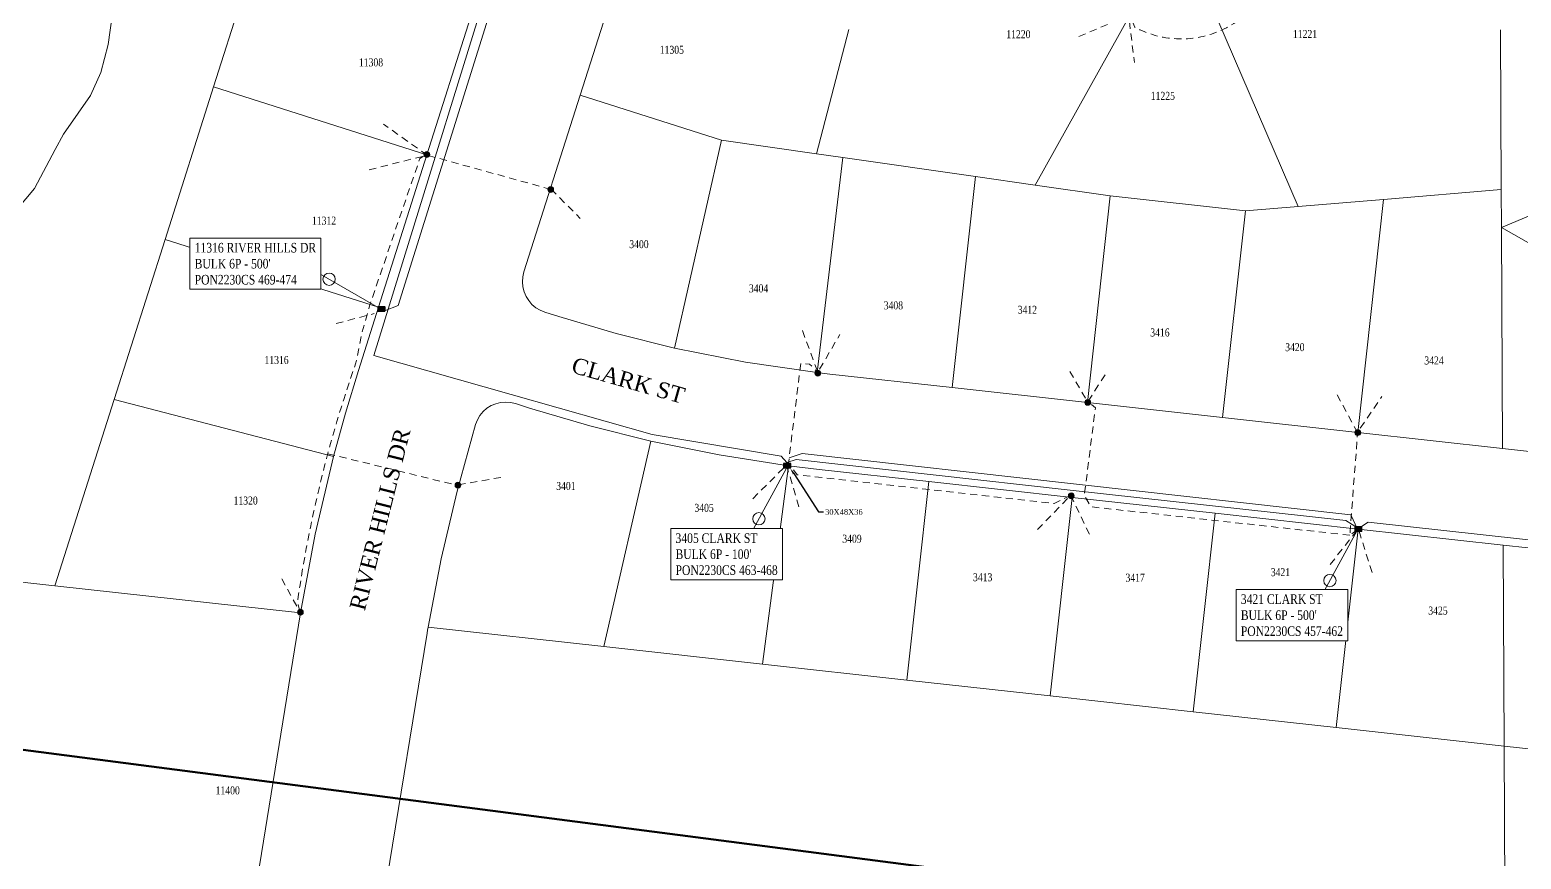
# Model space of a CAD drawing. Header units: feet. Extents: x 2819410 to 2831754, y 974571 to 993150.
# Drawn here: x 2824195 to 2825127, y 984398 to 984917 of the extents above; entities that cross this region are included whole.
import ezdxf
from ezdxf import colors
from ezdxf.entities.mleader import LeaderData, LeaderLine
from ezdxf.enums import TextEntityAlignment as Align
from ezdxf.lldxf.tags import DXFTag
from ezdxf.math import Vec2, Vec3

# ---------------------------------------------------------------- set-up
doc = ezdxf.new("R2010")
doc.units = ezdxf.units.FT
doc.header["$LTSCALE"] = 0.015
doc.header["$MEASUREMENT"] = 0
doc.linetypes.add('DASHED', pattern=[5, 3, -2])
for name, color, linetype in [('72A', 112, '72A'), ('ADDRESSES', 7, 'Continuous'), ('DETAIL', 7, 'Continuous'), ('DROP BURIED', 7, 'DASHED'), ('PROP_TEL', 6, 'Continuous'), ('STREET NAME', 7, 'Continuous'), ('TAIL', 1, 'MST'), ('TELEPHONE STRUCT-PROP', 6, 'Continuous'), ('TERMINALS', 7, 'Continuous')]:
    doc.layers.add(name, color=color, linetype=linetype)
for name, color, linetype, lineweight in [('Dakota County Parcels', 7, 'Continuous', 5), ('Route_1_PSAs', 3, 'Continuous', 100), ('RUNNING LINE (UNDERGROUND)', 10, 'Continuous', 40)]:
    doc.layers.add(name, color=color, linetype=linetype, lineweight=lineweight)
doc.styles.add('Dimensions 100', font='arial.ttf')
doc.styles.add('Line', font='txt.shx', dxfattribs={"height": 3})
doc.styles.add('SIMPLEX', font='times.ttf', dxfattribs={"width": 0.8})
doc.styles.get("Standard").update_dxf_attribs({"font": 'times.ttf'})
doc.styles.add('Utilities', font='arial.ttf', dxfattribs={"height": 2.5})
tags = doc.linetypes.add('72A', pattern='A,80,-5,["72A",Line,S=1.5,R=0,X=0,Y=-1.5],-20', length=105).pattern_tags.tags
tags[6] = DXFTag(74, 10)
tags = doc.linetypes.add('MST', pattern='A,5,-5,5,-5,["TAIL",Line,S=1.5,R=0,X=0,Y=-1.5],-20', length=40).pattern_tags.tags
tags[10] = DXFTag(74, 10)

# ---------------------------------------------------------------- blocks, each defined once
blk = doc.blocks.new('ACMAP_ANN_TEMPLATE_AddressEagan')
at = {"layer": 'ADDRESSES', "style": 'SIMPLEX', "width": 0.8}
blk.add_attdef('ADDRESS', text='', height=5, dxfattribs=at).set_placement((0, 0), align=Align.CENTER)
blk = doc.blocks.new('NEW HH')
at = {"ltscale": 40, "true_color": 0xffffff}
h = blk.add_hatch(color=7, dxfattribs=at)
h.dxf.hatch_style = 1
h.paths.add_polyline_path([(-0.061, -0.031, 0.414214), (-0.046, -0.046), (0.046, -0.046, 0.414214), (0.061, -0.031), (0.061, 0.031, 0.414214), (0.046, 0.046), (-0.046, 0.046, 0.414214), (-0.061, 0.031)])
at = {"layer": 'RUNNING LINE (UNDERGROUND)', "color": 6, "lineweight": 0, "const_width": 0.005, "flags": 128}
blk.add_lwpolyline([(-0.061, 0.031), (-0.061, -0.031, 0.414214), (-0.046, -0.046), (0.046, -0.046, 0.414214), (0.061, -0.031), (0.061, 0.031, 0.414214), (0.046, 0.046), (-0.046, 0.046, 0.414214)], format="xyb", close=True, dxfattribs=at)
at = {"layer": 'TELEPHONE STRUCT-PROP', "color": 18, "true_color": 0x000000, "style": 'Utilities'}
blk.add_text('HH', height=0.05, dxfattribs=at).set_placement((0, 0), align=Align.MIDDLE_CENTER)
blk = doc.blocks.new('Proposed FlowerPot')
at = {"lineweight": 5, "ltscale": 100, "true_color": 0xffffff}
h = blk.add_hatch(color=7, dxfattribs=at)
h.dxf.hatch_style = 1
h.paths.add_polyline_path([(-0.06, 0, 0.414214), (0, -0.06, 0.414214), (0.06, 0, 0.414214), (0, 0.06, 0.414214)])
at = {"lineweight": 5, "ltscale": 100}
blk.add_circle((0, 0), 0.0604, dxfattribs=at)
at = {"layer": 'RUNNING LINE (UNDERGROUND)', "color": 6, "lineweight": 5, "const_width": 0.00907, "flags": 128}
blk.add_lwpolyline([(-0.06, 0, -0.414214), (0, 0.06, -0.414214), (0.06, 0, -0.414214), (0, -0.06, -0.414214), (-0.06, 0)], format="xyb", dxfattribs=at)
at = {"color": 18, "linetype": 'ByBlock', "lineweight": 5, "ltscale": 100, "true_color": 0x000000, "style": 'Dimensions 100'}
blk.add_text('F', height=0.0744, dxfattribs=at).set_placement((-0.029, -0.037))
blk = doc.blocks.new('TERMINAL')
at = {"lineweight": 5, "ltscale": 0.5, "flags": 128}
blk.add_lwpolyline([(-0.07, -0.65), (-0.07, 44.75)], dxfattribs=at)
at = {"lineweight": 5, "ltscale": 0.5}
blk.add_circle((-0.07, 37.61), 3.83, dxfattribs=at)

msp = doc.modelspace()

# ---------------------------------------------------------------- linework, layer by layer
at = {"layer": '72A', "lineweight": 5, "ltscale": 50, "flags": 128}
msp.add_lwpolyline([(2825893.38, 984511.12), (2825887.55, 984514.87), (2825811.24, 984523.43), (2825607.8, 984545.53), (2825320.96, 984577.29), (2825031.69, 984609.12), (2825025.63, 984605.26), (2825017.57, 984610.13), (2824845.3, 984629.13), (2824674.08, 984648.27), (2824668.19, 984646.5), (2824664.65, 984650.33), (2824584.07, 984663.99), (2824495.96, 984689.03), (2824410.21, 984713.38), (2824500.4, 985005.31), (2824505.4, 985016.73), (2824534.8, 985109.89, 0.186824), (2824533.21, 985128.57), (2824553.96, 985192.01, 0.148378), (2824562.39, 985202.72, 0.059335), (2824575.28, 985314.47), (2824570.66, 985378.16, 0.154072), (2824456.35, 985632.88), (2824505.69, 985682.82)], format="xyb", dxfattribs=at)
at = {"layer": 'Dakota County Parcels', "lineweight": 5}
for p, q in [((2824309.99, 984881.23), (2824337.26, 984966.99)), ((2824539.15, 984876.07), (2824566.42, 984961.83)), ((2824246.68, 984925.74), (2824244.2, 984907.83)), ((2824823.44, 984819.82), (2824883, 984926.67)), ((2824443.37, 984838.82), (2824470.64, 984924.58)), ((2824686.85, 984839.46), (2824706.96, 984917.15)), ((2824937.58, 984923.03), (2824987.8, 984806.46)), ((2825114.75, 984817.1), (2825114.25, 984916.95)), ((2824244.2, 984907.83), (2824239.58, 984890.2)), ((2824239.58, 984890.2), (2824233.04, 984875.95)), ((2824279.7, 984785.94), (2824309.99, 984881.23)), ((2824309.99, 984881.23), (2824443.37, 984838.82)), ((2824233.04, 984875.95), (2824225.38, 984864.86)), ((2824504.01, 984765.53), (2824539.15, 984876.07)), ((2824539.15, 984876.07), (2824627.46, 984848)), ((2824225.38, 984864.86), (2824216.32, 984851.69)), ((2824216.32, 984851.69), (2824211.07, 984842.09)), ((2825114.87, 984793.42), (2825267.61, 984856.94)), ((2824211.07, 984842.09), (2824198.2, 984817.67)), ((2824598.05, 984718.01), (2824627.46, 984848)), ((2824627.46, 984848), (2824686.85, 984839.46)), ((2824413.08, 984743.53), (2824443.37, 984838.82)), ((2824686.85, 984839.46), (2824703.32, 984837.09)), ((2824687.18, 984702.62), (2824703.32, 984837.09)), ((2824703.32, 984837.09), (2824786.27, 984825.16)), ((2824771.65, 984693.22), (2824786.27, 984825.16)), ((2824786.27, 984825.16), (2824823.44, 984819.82)), ((2824198.2, 984817.67), (2824187.31, 984804.78)), ((2824823.44, 984819.82), (2824870.44, 984813.06)), ((2825041.24, 984810.94), (2825114.75, 984817.1)), ((2825114.87, 984793.42), (2825114.75, 984817.1)), ((2824856.12, 984683.86), (2824870.44, 984813.06)), ((2824870.44, 984813.06), (2824954.91, 984803.7)), ((2824954.91, 984803.7), (2824987.8, 984806.46)), ((2824987.8, 984806.46), (2825041.24, 984810.94)), ((2825025.07, 984665.14), (2825041.24, 984810.94)), ((2824940.6, 984674.5), (2824954.91, 984803.7)), ((2824247.89, 984685.88), (2824279.7, 984785.94)), ((2824279.7, 984785.94), (2824413.08, 984743.53)), ((2825115.57, 984655.11), (2825114.87, 984793.42)), ((2825114.87, 984793.42), (2825230.33, 984727.83)), ((2824503.29, 984762.48), (2824503.07, 984759.35)), ((2824503.07, 984759.35), (2824503.33, 984756.22)), ((2824504.01, 984765.53), (2824503.29, 984762.48)), ((2824503.33, 984756.22), (2824504.09, 984753.18)), ((2824504.09, 984753.18), (2824505.31, 984750.28)), ((2824505.31, 984750.28), (2824506.96, 984747.62)), ((2824400.51, 984704.01), (2824413.08, 984743.53)), ((2824506.96, 984747.62), (2824509.01, 984745.25)), ((2824509.01, 984745.25), (2824511.41, 984743.22)), ((2824511.41, 984743.22), (2824514.1, 984741.6)), ((2824514.1, 984741.6), (2824517.01, 984740.42)), ((2824517.01, 984740.42), (2824525.71, 984737.65)), ((2824525.71, 984737.65), (2824561.68, 984727.09)), ((2824561.68, 984727.09), (2824598.05, 984718.01)), ((2824598.05, 984718.01), (2824642.42, 984709.17)), ((2824400.51, 984704.01), (2824392.42, 984677.21)), ((2824642.42, 984709.17), (2824687.18, 984702.62)), ((2824687.18, 984702.62), (2824695.12, 984701.7)), ((2824695.12, 984701.7), (2824771.65, 984693.22)), ((2824771.65, 984693.22), (2824856.12, 984683.86)), ((2824210.85, 984569.38), (2824247.89, 984685.88)), ((2824247.89, 984685.88), (2824384.98, 984650.22)), ((2824486.38, 984683.19), (2824483.5, 984681.96)), ((2824489.41, 984683.95), (2824486.38, 984683.19)), ((2824492.52, 984684.22), (2824489.41, 984683.95)), ((2824495.64, 984684), (2824492.52, 984684.22)), ((2824498.69, 984683.29), (2824495.64, 984684)), ((2824498.69, 984683.29), (2824507.53, 984680.48)), ((2824856.12, 984683.86), (2824940.6, 984674.5)), ((2824392.42, 984677.21), (2824384.98, 984650.22)), ((2824476.51, 984675.83), (2824474.91, 984673.14)), ((2824478.5, 984678.23), (2824476.51, 984675.83)), ((2824480.86, 984680.29), (2824478.5, 984678.23)), ((2824483.5, 984681.96), (2824480.86, 984680.29)), ((2824507.53, 984680.48), (2824545.18, 984669.41)), ((2824940.6, 984674.5), (2825025.07, 984665.14)), ((2824473.76, 984670.23), (2824462.2, 984628.41)), ((2824474.91, 984673.14), (2824473.76, 984670.23)), ((2824545.18, 984669.41), (2824583.23, 984659.85)), ((2825025.07, 984665.14), (2825115.57, 984655.11)), ((2824553.96, 984531.36), (2824583.23, 984659.85)), ((2824583.23, 984659.85), (2824626.1, 984651.15)), ((2825115.57, 984655.11), (2825230.73, 984642.64)), ((2825115.57, 984655.11), (2825115.57, 984655.11)), ((2824384.98, 984650.22), (2824373.58, 984601.53)), ((2824626.1, 984651.15), (2824669.32, 984644.4)), ((2824653.01, 984520.39), (2824669.32, 984644.4)), ((2824669.32, 984644.4), (2824688.52, 984642.07)), ((2824688.52, 984642.07), (2824757.09, 984634.47)), ((2824462.2, 984628.41), (2824452.29, 984586.17)), ((2824743.35, 984510.37), (2824757.09, 984634.47)), ((2824757.09, 984634.47), (2824846.55, 984624.56)), ((2824832.8, 984500.46), (2824846.55, 984624.56)), ((2824846.55, 984624.56), (2824935.99, 984614.65)), ((2824922.24, 984490.55), (2824935.99, 984614.65)), ((2824935.99, 984614.65), (2825025.44, 984604.74)), ((2824373.58, 984601.53), (2824364.44, 984552.36)), ((2825011.68, 984480.64), (2825025.44, 984604.74)), ((2825025.44, 984604.74), (2825115.87, 984594.72)), ((2825115.87, 984594.72), (2825116.5, 984469.02)), ((2825115.87, 984594.72), (2825225.19, 984582.9)), ((2824452.29, 984586.17), (2824444.06, 984543.57)), ((2824132.66, 984578.05), (2824210.85, 984569.38)), ((2824210.85, 984569.38), (2824364.44, 984552.36)), ((2824338.81, 984394.25), (2824364.44, 984552.36)), ((2824444.06, 984543.57), (2824443.74, 984541.63)), ((2824444.06, 984543.57), (2824553.96, 984531.36)), ((2824418.41, 984385.43), (2824443.43, 984539.69)), ((2824443.74, 984541.63), (2824443.43, 984539.69)), ((2824553.96, 984531.36), (2824653.01, 984520.39)), ((2824653.01, 984520.39), (2824743.35, 984510.37)), ((2824743.35, 984510.37), (2824832.8, 984500.46)), ((2824832.8, 984500.46), (2824922.24, 984490.55)), ((2824922.24, 984490.55), (2825011.68, 984480.64)), ((2825011.68, 984480.64), (2825116.5, 984469.02)), ((2825116.5, 984469.02), (2825117.31, 984307.98)), ((2825116.5, 984469.02), (2825211.44, 984458.81))]:
    msp.add_line(p, q, dxfattribs=at)
at = {"layer": 'DROP BURIED', "lineweight": 5, "ltscale": 100, "flags": 128}
for points in [[(2824901.62, 985037.34), (2824877.72, 985029.48, 0.501772), (2824873.94, 984926.71), (2824882.43, 984926.71), (2824885.82, 984918.59, 0.48015), (2824973.36, 984955.54), (2824972.03, 984963.68)], [(2824363.98, 984553.29), (2824362.49, 984559.37, -0.049257), (2824399.03, 984708.71), (2824402.52, 984726.34), (2824407.77, 984745.15), (2824438.93, 984836.49), (2824442.55, 984838.71)]]:
    msp.add_lwpolyline(points, format="xyb", dxfattribs=at)
for points in [[(2824850.76, 984912.79), (2824881.87, 984925.82), (2824885.54, 984896.56)], [(2824407.21, 984829.43), (2824443.6, 984838.53), (2824416.21, 984857.92)], [(2824444.23, 984838.42), (2824520.89, 984817.16)], [(2824520.95, 984817.32), (2824539.2, 984799.07)], [(2824386.72, 984733.32), (2824410.39, 984739.54)], [(2824678.08, 984728.87), (2824687.69, 984702.81), (2824701.41, 984726.47)], [(2824669.14, 984644.32), (2824677.03, 984708.43), (2824682.52, 984707.91), (2824687.66, 984702.6)], [(2824845.06, 984703.38), (2824856.33, 984684.44), (2824868.41, 984703.1)], [(2825020.14, 984600.93), (2824858.2, 984618.73), (2824854.22, 984625.77), (2824861.12, 984680.57), (2824856.23, 984684.6)], [(2825012.27, 984688.82), (2825024.92, 984665.18), (2825040.04, 984687.72)], [(2825025.13, 984666.81), (2825020.14, 984600.93), (2825025.47, 984604.89)], [(2824381.44, 984651.94), (2824462.33, 984632.12)], [(2824462.95, 984632.55), (2824491.85, 984637.46)], [(2824647.02, 984623.76), (2824668.12, 984644.84), (2824676.17, 984617.42)], [(2824824.89, 984604.47), (2824845.74, 984626.01), (2824858.13, 984599.97)], [(2825007.87, 984582.73), (2825025.47, 984604.99), (2825034.82, 984575.03)], [(2824352.68, 984573.78), (2824364.51, 984551.95)]]:
    msp.add_lwpolyline(points, dxfattribs=at)
at = {"layer": 'Route_1_PSAs', "flags": 128}
msp.add_lwpolyline([(2824818.97, 986903.24), (2823555.33, 984985.69), (2824078.47, 984481.27), (2825138.88, 984343.56), (2826443.09, 984290.02), (2826358.88, 985935.13), (2826348.31, 986402.19), (2826343.06, 986659.34), (2826342.24, 987012.85), (2826429.49, 987291.65), (2826682.85, 987515.97), (2826879.84, 987762.56), (2826998.47, 987979.86), (2827107.11, 988394.11), (2827133.24, 988640.49), (2827116.87, 988875.79), (2827097.98, 989121.17), (2826753.32, 989621.4)], dxfattribs=at)
at = {"layer": 'TAIL', "lineweight": 5, "ltscale": 50, "flags": 128}
for points in [[(2824416.88, 984741.21), (2824425.31, 984744.68), (2824541.3, 985114.69), (2824531.26, 985125.94)], [(2824669.7, 984649.29), (2824677.82, 984652.12), (2825020.67, 984613.8), (2825024.96, 984604.66)]]:
    msp.add_lwpolyline(points, dxfattribs=at)

# ---------------------------------------------------------------- block references
at = {"lineweight": 5, "xscale": 40, "yscale": 40, "zscale": 40}
for p in [(2824414.95, 984742.42), (2824668.52, 984644.47), (2825025.51, 984604.84)]:
    msp.add_blockref('NEW HH', p, dxfattribs=at)
at = {"layer": 'ADDRESSES', "lineweight": 5}
for p, values in [((2824813, 984911.72), {'ADDRESS': '11220'}), ((2824992.14, 984911.85), {'ADDRESS': '11221'}), ((2824596.43, 984901.95), {'ADDRESS': '11305'}), ((2824408.44, 984894.1), {'ADDRESS': '11308'}), ((2824903.28, 984873.17), {'ADDRESS': '11225'}), ((2824379.08, 984795.14), {'ADDRESS': '11312'}), ((2824575.88, 984780.45), {'ADDRESS': '3400'}), ((2824650.63, 984752.82), {'ADDRESS': '3404'}), ((2824734.88, 984742.17), {'ADDRESS': '3408'}), ((2824818.6, 984739.4), {'ADDRESS': '3412'}), ((2824901.47, 984725.23), {'ADDRESS': '3416'}), ((2824985.78, 984716.04), {'ADDRESS': '3420'}), ((2824349.41, 984708.02), {'ADDRESS': '11316'}), ((2825072.73, 984707.71), {'ADDRESS': '3424'}), ((2824530.22, 984629.26), {'ADDRESS': '3401'}), ((2824330.09, 984620.14), {'ADDRESS': '11320'}), ((2824616.57, 984615.57), {'ADDRESS': '3405'}), ((2824709.01, 984596.27), {'ADDRESS': '3409'}), ((2824976.75, 984575.36), {'ADDRESS': '3421'}), ((2824790.68, 984572.21), {'ADDRESS': '3413'}), ((2824885.97, 984571.91), {'ADDRESS': '3417'}), ((2825075.22, 984551.34), {'ADDRESS': '3425'}), ((2824318.88, 984438.92), {'ADDRESS': '11400'})]:
    msp.add_blockref('ACMAP_ANN_TEMPLATE_AddressEagan', p, dxfattribs=at).add_auto_attribs(values)
at = {"layer": 'PROP_TEL', "lineweight": 5, "xscale": 30, "yscale": 30, "zscale": 30}
for p in [(2824443.32, 984838.99), (2824520.76, 984817.15), (2824687.69, 984702.27), (2824856.31, 984683.99), (2825025.11, 984665.08), (2824462.76, 984632.21), (2824846.08, 984625.63), (2824364.3, 984552.81)]:
    msp.add_blockref('Proposed FlowerPot', p, dxfattribs=at)
at = {"layer": 'TERMINALS', "lineweight": 5, "ltscale": 0.5}
for p, rotation in [((2824414.83, 984742.24), 59.99999999999999), ((2824668.79, 984644.29), 151.3521962000319), ((2825025.64, 984605.6), 151.3521962000319)]:
    msp.add_blockref('TERMINAL', p, dxfattribs=dict(at, rotation=rotation))

# ---------------------------------------------------------------- texts
at = {"layer": 'STREET NAME', "lineweight": 5, "ltscale": 40, "char_height": 10, "attachment_point": 1}
for s, insert, rotation in [('CLARK ST', (2824535.73, 984712.49), 344.16954), ('RIVER HILLS DR', (2824394.84, 984555.68), 75.77746)]:
    msp.add_mtext(s, dxfattribs=dict(at, insert=insert, rotation=rotation))

# ---------------------------------------------------------------- next in the draw order: texts
at = {"layer": 'TERMINALS', "lineweight": 5, "ltscale": 0.5, "char_height": 6, "attachment_point": 1, "style": 'SIMPLEX', "bg_fill": 19, "box_fill_scale": 1.5, "bg_fill_color": 256, "bg_fill_transparency": 0}
for s, insert in [("11316 RIVER HILLS DR\\PBULK 6P - 500'\\PPON2230CS 469-474", (2824298.23, 984783.73)), ("3405 CLARK ST\\PBULK 6P - 100'\\PPON2230CS 463-468", (2824598.74, 984602.13)), ("3421 CLARK ST\\PBULK 6P - 500'\\PPON2230CS 457-462", (2824952.01, 984563.99))]:
    msp.add_mtext(s, dxfattribs=dict(at, insert=insert))

# ---------------------------------------------------------------- next in the draw order: leaders
at = {"layer": 'DETAIL', "lineweight": 5, "ltscale": 5}
ml = msp.add_multileader_mtext('Standard', dxfattribs=at)
ml.set_content('30X48X36', color=256)
ml.set_leader_properties()
ml.build(insert=Vec2(0, 0))
ml.multileader.update_dxf_attribs({"has_text_frame": 1, "text_left_attachment_type": 2, "text_right_attachment_type": 2, "dogleg_length": 3})
ctx = ml.context
ctx.base_point, ctx.char_height, ctx.landing_gap_size, ctx.plane_origin = Vec3(2824691.18, 984615.48), 3.5, 1.5, Vec3(2824753.7, 984644.36)
ctx.left_attachment, ctx.right_attachment, ctx.text_align_type = 2, 2, 1
notes = []
notes.append((ctx, [(1, (1, 1, 0), (2824688.18, 984615.48), (1, 0), 3, [(0, [(2824670.4, 984642.83)], 0, [])])]))
ctx.mtext.insert, ctx.mtext.alignment, ctx.mtext.flow_direction = Vec3(2824703.96, 984617.26), 2, 5
ctx.mtext.has_bg_fill, ctx.mtext.bg_color, ctx.mtext.bg_scale_factor, ctx.mtext.bg_transparency, ctx.mtext.use_window_bg_color = 1, -1027028792, 1.5, 0, 1
for ctx, leaders in notes:
    for number, flags, end, landing, length, lines in leaders:
        leader = LeaderData()
        leader.index, (leader.has_last_leader_line, leader.has_dogleg_vector, leader.attachment_direction) = number, flags
        leader.last_leader_point, leader.dogleg_vector, leader.dogleg_length = Vec3(end), Vec3(landing), length
        for number, points, colour, breaks in lines:
            line = LeaderLine()
            line.index, line.vertices, line.color, line.breaks = number, Vec3.list(points), colors.encode_raw_color(colour), breaks
            leader.lines.append(line)
        ctx.leaders.append(leader)

# ---------------------------------------------------------------- next in the draw order: linework, layer by layer
at = {"layer": 'DROP BURIED', "lineweight": 5, "ltscale": 100, "flags": 128}
msp.add_lwpolyline([(2824845.74, 984626.01), (2824835.39, 984620.84), (2824674.74, 984638.76), (2824672.04, 984642.3)], dxfattribs=at)

doc.saveas('drawing.dxf')
